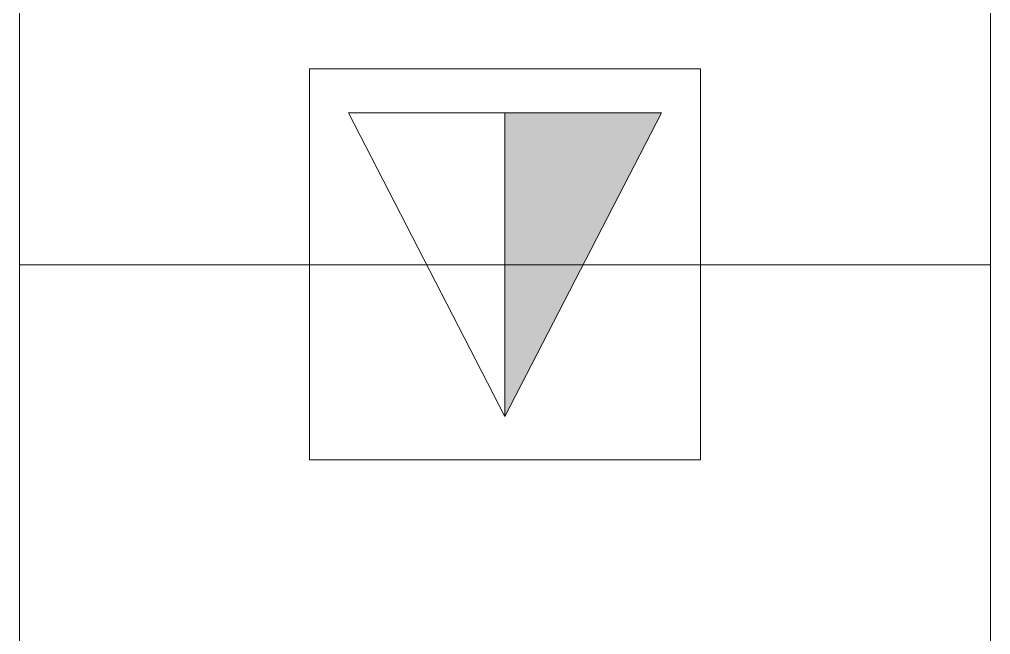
# Model space of a CAD drawing. Header units: inches. Extents: x -897 to 1409, y -1054 to 924.
# Drawn here: x 163.85 to 199.85, y 43.62 to 66.42 of the extents above; entities that cross this region are included whole.
import ezdxf

# ---------------------------------------------------------------- set-up
doc = ezdxf.new("R2010")
doc.units = ezdxf.units.IN
doc.header["$MEASUREMENT"] = 0
doc.layers.add('A-ANNO-NOTE', color=131, linetype='Continuous', lineweight=9)
doc.layers.add('A-GENM', color=13, linetype='Continuous', lineweight=9)

# ---------------------------------------------------------------- blocks, each defined once
blk = doc.blocks.new('Generic Model Adjustable Table - Default-1848737-7TH FLOOR TELECOM PLAN')
at = {"layer": 'A-GENM', "color": 53}
for p, q in [((-36, 18), (36, 18)), ((36, 18), (36, -18)), ((36, -18), (-36, -18))]:
    blk.add_line(p, q, dxfattribs=at)
blk = doc.blocks.new('Generic Model Adjustable Table - Default-5028476-7TH FLOOR TELECOM PLAN')
at = {"layer": 'A-GENM', "color": 53}
for p, q in [((-9, -18), (-9, 18)), ((-9, 18), (9, 18)), ((9, 18), (9, 9.292)), ((9, -7.854), (9, -18)), ((9, -18), (-9, -18))]:
    blk.add_line(p, q, dxfattribs=at)

msp = doc.modelspace()

# ---------------------------------------------------------------- hatches: boundary and pattern name
at = {"layer": 'A-ANNO-NOTE'}
msp.add_hatch(color=256, dxfattribs=at).paths.add_polyline_path([(181.845, 51.704), (181.845, 62.954), (187.652, 62.954), (185.851, 59.465)], flags=0)

# ---------------------------------------------------------------- linework, layer by layer
for p, q in [((174.599, 64.587), (174.599, 50.099)), ((189.092, 64.587), (174.599, 64.587)), ((189.092, 64.587), (189.092, 50.099)), ((181.845, 51.704), (181.845, 62.954)), ((181.845, 62.954), (187.652, 62.954)), ((187.652, 62.954), (181.845, 51.704)), ((181.845, 62.954), (181.845, 51.704)), ((174.599, 50.099), (189.092, 50.099))]:
    msp.add_line(p, q, dxfattribs=at)
at = {"layer": 'A-ANNO-NOTE', "lineweight": 20}
for p, q in [((176.039, 62.954), (187.652, 62.954)), ((181.845, 51.704), (176.039, 62.954)), ((187.652, 62.954), (181.845, 51.704))]:
    msp.add_line(p, q, dxfattribs=at)

# ---------------------------------------------------------------- block references
at = {"color": 53, "lineweight": 9, "rotation": 269.9999999999999}
for name, p in [('Generic Model Adjustable Table - Default-1848737-7TH FLOOR TELECOM PLAN', (181.845, 93.329)), ('Generic Model Adjustable Table - Default-5028476-7TH FLOOR TELECOM PLAN', (181.845, 48.329))]:
    msp.add_blockref(name, p, dxfattribs=at)

doc.saveas('drawing.dxf')
